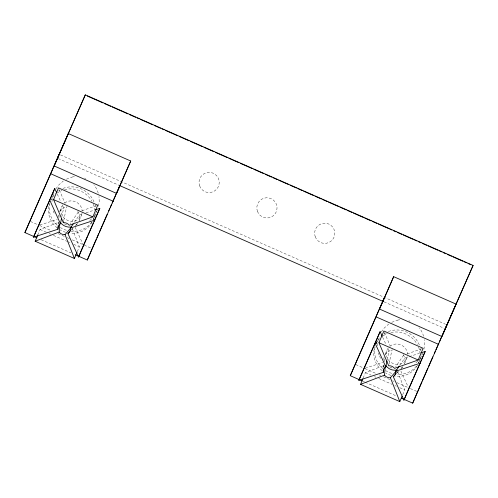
<?xml version="1.0" encoding="UTF-8"?>
<svg xmlns="http://www.w3.org/2000/svg" width="498" height="498" viewBox="0 0 498 498"><rect width="100%" height="100%" fill="white"/><g stroke="black" fill="none" stroke-linecap="round" stroke-linejoin="round"><path stroke-width="0.37" stroke-dasharray="2.49 1.87" d="M377.347 345.886L378.044 339.823M58.11 224.125L58.21 221.834M383.485 367.238L383.585 364.947M58.932 217.856L59.131 214.862M383.921 366.97L384.014 365.47M384.263 361.722L384.456 358.722M51.997 201.547L52.67 196.71M58.515 222.17L58.366 224.094M383.74 367.213L383.89 365.289M63.713 220.695L66.539 206.931M389.087 363.814L391.914 350.044M61.827 216.798L63.644 207.952L62.051 204.485M387.201 359.911L389.019 351.065L387.743 348.295M98.548 206.203L99.214 201.36L98.99 196.598M423.923 349.316L424.595 344.473L424.364 339.711M52.894 195.235L53.747 193.199M37.773 235.025L40.089 229.51L58.546 222.338M59.822 211.308L61.74 206.751M79.201 220.602L81.386 215.397M77.321 251.602L79.344 246.778L71.662 226.932M93.17 219.954L97.172 210.405M375.99 343.776L377.416 340.383M363.148 378.138L365.464 372.629L383.921 365.451M385.197 354.42L387.114 349.87M404.575 363.714L406.76 358.51M402.695 394.721L404.718 389.897L397.037 370.051M418.544 363.067L422.839 352.821L421.856 355.062M96.998 210.841L94.639 215.117M420.673 357.203L421.289 356.145M55.913 188.817L58.845 184.907L63.308 180.986M381.287 331.936L384.219 328.02L388.683 324.105M78.236 212.073L70.324 223.602M403.61 355.192L395.698 366.715M74.351 222.307L79.431 214.899L83.073 213.729M399.726 365.42L404.806 358.012L408.447 356.848M72.49 228.321L71.662 229.285M397.865 371.433L396.626 372.878M71.488 230.008L73.032 228.352M75.603 225.588L77.146 223.932M396.862 373.12L398.917 370.91M400.977 368.707L402.521 367.051M417.747 361.118L414.243 364.337M91.551 218.865L89.796 220.477M66.383 179.174L71.992 177.213M391.758 322.287L397.367 320.326M81.853 210.797L96.307 205.68M407.227 353.91L422.404 348.538M39.846 225.028L57.314 219.431M85.98 212.802L94.72 210M365.221 368.14L382.688 362.544M409.175 356.612L419.366 353.35M60.513 154.928L445.467 324.248M58.16 158.526L119.159 185.356M384.051 301.863L444.533 328.468M30.415 221.461L38.925 225.202M39.635 225.513L50.273 230.194M58.073 233.624L64.46 236.438M67.298 237.683L69.427 238.617M72.26 239.868L90.704 247.979M355.79 364.573L364.299 368.321M365.009 368.632L376.357 373.625M379.196 374.87L380.615 375.492M383.448 376.743L386.996 378.299M387.705 378.611L389.834 379.551M392.673 380.796L394.092 381.424M396.925 382.669L409.692 388.284M410.402 388.596L416.789 391.403M40.089 229.51L46.395 232.286M49.202 233.518L50.603 234.135M53.411 235.373L66.726 241.231M67.429 241.536L70.934 243.08M73.735 244.313L79.344 246.778M365.464 372.629L371.072 375.094M374.577 376.637L375.978 377.254M378.785 378.486L392.1 384.344M394.908 385.577L396.308 386.193M399.813 387.737L404.718 389.897M41.216 239.756L71.002 252.86M363.042 381.306L364.461 381.935M365.171 382.246L395.667 395.661M400.89 371.103L408.204 387.046M382.657 337.202L386.155 344.828M75.198 227.293L82.83 243.933M57.282 194.089L60.781 201.715M384.468 332.421L390.127 345.817M59.387 190.012L65.051 203.402M379.127 355.13L378.349 352.889M53.336 210.903L53.753 212.017M423.611 336.243L422.839 334.009A22.441 22.435 37.2 0 0 419.285 327.877M98.237 193.131L97.465 190.89A22.441 22.435 37.2 0 0 93.91 184.764M77.526 223.502A10.732 10.109 22.8 0 1 75.229 225.519M58.459 216.537A10.732 10.109 22.8 0 1 58.59 214.924M59.685 211.799A10.732 10.109 22.8 0 1 67.317 206.807M77.8 211.413A10.732 10.109 22.8 0 1 79.257 220.402M95.087 214.514A23.362 22.005 22.8 0 1 93.114 219.867M91.744 222.077A23.362 22.005 22.8 0 1 71.208 231.184M66.352 230.244A23.362 22.005 22.8 0 1 60.345 227.518M57.251 225.233A23.362 22.005 22.8 0 1 49.626 204.118M51.026 199.661A23.362 22.005 22.8 0 1 51.269 199.132M52.365 197.127A23.362 22.005 22.8 0 1 55.427 193.274M58.689 190.622A23.362 22.005 22.8 0 1 60.046 189.788M62.941 188.425A23.362 22.005 22.8 0 1 94.072 202.095M95.012 205.145A23.362 22.005 22.8 0 1 95.311 206.701M92.161 222.071A23.362 22.005 22.8 0 1 70.137 233.17M65.587 232.273A23.362 22.005 22.8 0 1 60.121 229.908M57.264 227.947A23.362 22.005 22.8 0 1 49.563 203.234M50.964 200.078A23.362 22.005 22.8 0 1 54.045 195.839M57.226 193.056A23.362 22.005 22.8 0 1 61.92 190.497M64.491 189.651A23.362 22.005 22.8 0 1 91.925 201.329M93.201 204.031A23.362 22.005 22.8 0 1 94.626 209.944M94.309 216.182A23.362 22.005 22.8 0 1 93.275 219.699M82.052 213.219A10.732 10.109 22.8 0 1 67.498 220.334A10.732 10.109 22.8 0 1 62.873 204.834M64.715 202.991A10.732 10.109 22.8 0 1 75.833 201.908A10.732 10.109 22.8 0 1 82.195 211.04M71.961 177.058A22.441 22.435 37.2 0 1 75.534 176.603M84.592 178.06A22.441 22.435 37.2 0 1 85.662 178.502M66.62 224.847A22.441 22.435 37.2 0 1 63.495 223.365M54.182 213.125A22.441 22.435 37.2 0 1 53.722 212.03M402.901 366.621A10.732 10.109 22.8 0 1 400.604 368.632M383.834 359.656A10.732 10.109 22.8 0 1 384.126 357.247M385.06 354.912A10.732 10.109 22.8 0 1 392.692 349.92M403.175 354.532A10.732 10.109 22.8 0 1 404.631 363.521M420.461 357.626A23.362 22.005 22.8 0 1 418.488 362.98M416.496 366.03A23.362 22.005 22.8 0 1 397.13 374.34M391.727 373.357A23.362 22.005 22.8 0 1 385.72 370.637M383.043 368.701A23.362 22.005 22.8 0 1 375.224 346.216M376.002 343.738A23.362 22.005 22.8 0 1 380.428 336.766M384.064 333.735A23.362 22.005 22.8 0 1 385.421 332.901M388.315 331.537A23.362 22.005 22.8 0 1 419.447 345.207M420.499 348.774A23.362 22.005 22.8 0 1 420.822 350.86M417.536 365.183A23.362 22.005 22.8 0 1 395.306 376.264M390.961 375.386A23.362 22.005 22.8 0 1 385.857 373.226M382.209 370.717A23.362 22.005 22.8 0 1 374.938 346.347M376.09 343.657A23.362 22.005 22.8 0 1 379.302 339.076M382.838 336.001A23.362 22.005 22.8 0 1 387.295 333.61M390.886 332.515A23.362 22.005 22.8 0 1 417.299 344.442M418.575 347.15A23.362 22.005 22.8 0 1 420.001 353.057M419.851 358.392A23.362 22.005 22.8 0 1 418.65 362.812M407.345 356.755A10.732 10.109 22.8 0 1 392.661 363.353A10.732 10.109 22.8 0 1 388.247 347.946M389.803 346.328A10.732 10.109 22.8 0 1 401.033 344.946A10.732 10.109 22.8 0 1 407.569 354.153M397.336 320.177A22.441 22.435 37.2 0 1 400.909 319.716M408.877 320.787A22.441 22.435 37.2 0 1 409.966 321.173M391.994 367.96A22.441 22.435 37.2 0 1 389.884 367.026M380.646 358.348A22.441 22.435 37.2 0 1 379.557 356.238M315.228 236.731A10.103 10.097 37.2 0 0 332.452 239.799A10.103 10.097 37.2 0 0 326.495 223.353A10.103 10.097 37.2 0 0 315.228 236.731M199.642 185.891A10.103 10.097 37.2 0 0 216.867 188.96A10.103 10.097 37.2 0 0 210.909 172.513A10.103 10.097 37.2 0 0 199.642 185.891M257.435 211.314A10.103 10.097 37.2 0 0 274.659 214.383A10.103 10.097 37.2 0 0 268.702 197.93A10.103 10.097 37.2 0 0 257.435 211.314"/><path stroke-width="0.75" d="M56.641 192.701L54.736 188.543L33.466 237.21L57.973 229.217L58.216 226.017M37.773 235.025L35.165 241.225L59.169 232.043L59.81 223.714M382.333 336.511L380.111 331.656L358.84 380.323L383.348 372.336L383.591 369.136M362.855 378.829L360.54 384.344L384.543 375.156L385.184 366.827M57.973 229.217A6.312 5.945 22.8 0 1 60.42 223.695L61.422 218.765M63.314 222.668L53.572 199.611L58.496 187.902L97.751 205.164L92.827 216.879L69.185 225.252A6.312 5.945 22.8 0 0 63.314 222.668L63.514 221.685M383.348 372.336A6.312 5.945 22.8 0 1 385.794 366.808L387.002 360.894M36.958 237.882L24.9 232.578L85.307 94.85L473.1 265.422L445.554 328.076M24.9 232.578L59.094 154.305M33.466 237.21L54.736 188.543M35.165 241.225L74.42 258.493L77.028 252.293M73.218 223.951L70.38 228.072A6.312 5.945 22.8 0 1 67.933 233.599L78.541 257.036L83.178 246.012M78.541 257.036L99.812 208.369L95.448 209.77M75.26 254.727L87.318 260.031L92.124 248.602M87.318 260.031L120.043 185.244M350.275 375.691L383.846 298.831L350.275 375.691L362.332 380.995M358.84 380.323L380.111 331.656M378.947 342.73L383.871 331.014L423.126 348.283L418.202 359.998L394.559 368.364A6.312 5.945 22.8 0 0 388.689 365.781L378.947 342.73L418.202 359.998M360.54 384.344L399.794 401.612L402.116 396.097M399.159 366.242L395.754 371.191A6.312 5.945 22.8 0 1 393.308 376.712L403.922 400.149L408.846 388.434M403.922 400.149L425.186 351.482L420.822 352.883M401.344 398.157L412.693 403.15L421.874 381.748M412.693 403.15L446.887 324.877M130.713 161.003L116.607 193.417L54.195 165.965L68.294 133.545L130.713 161.003L119.869 185.667M393.669 276.664L379.569 309.077L441.981 336.536L456.087 304.116L393.669 276.664L382.825 301.327M57.451 158.208L85.307 94.85M92.435 247.892L96.189 239.345M96.817 237.926L98.691 233.655M99.32 232.23L102.134 225.824M102.762 224.399L107.145 214.433M108.707 210.872L109.647 208.737M110.276 207.317L111.527 204.466M112.15 203.047L113.09 200.906M113.718 199.486L118.101 189.52M118.412 188.804L119.962 185.281M422.503 380.329L427.826 368.227M428.448 366.802L432.83 356.836M434.399 353.275L435.333 351.14M435.962 349.721L437.213 346.869M437.842 345.444L438.775 343.309M439.404 341.889L443.786 331.923M444.098 331.22L473.1 265.422M83.471 245.321L87.237 236.793M87.866 235.373L93.213 223.291M93.842 221.871L99.812 208.369M409.157 387.724L412.929 379.196M413.558 377.777L425.186 351.482M70.841 227.897L65.039 234.62L74.42 258.493M71.251 227.418L71.662 226.932M396.215 371.016L390.413 377.739L399.794 401.612M70.423 230.723L67.933 233.599M396.209 373.363L393.308 376.712M70.38 228.072L94.888 220.085M395.754 371.191L420.262 363.198M87.262 96.027L102.918 102.912M104.343 103.54L110.743 106.354M112.168 106.983L127.824 113.868M129.243 114.496L135.649 117.31M137.075 117.939L139.21 118.873M140.629 119.501L152.724 124.824M154.15 125.446L160.555 128.266M161.975 128.889L164.11 129.829M165.535 130.457L177.63 135.773M179.056 136.402L189.016 140.785M190.435 141.407L202.537 146.729M203.956 147.358L213.916 151.734M215.341 152.363L227.437 157.685M228.862 158.308L238.822 162.69M240.248 163.319L252.343 168.635M253.768 169.264L263.728 173.646M265.148 174.269L271.553 177.089M272.979 177.711L277.249 179.591M278.668 180.22L288.628 184.596M290.054 185.225L296.459 188.039M297.879 188.667L302.149 190.547M303.575 191.17L313.535 195.552M314.96 196.181L321.359 198.995M322.785 199.623L327.055 201.497M328.475 202.126L338.441 206.508M339.86 207.131L346.266 209.951M347.691 210.573L351.955 212.453M353.381 213.082L363.341 217.458M364.766 218.087L371.172 220.9M372.591 221.529L376.862 223.409M378.287 224.032L388.247 228.414M389.673 229.043L391.808 229.976M393.227 230.605L396.072 231.856M397.497 232.485L401.768 234.359M403.187 234.988L413.153 239.37M414.573 239.992L416.708 240.932M418.133 241.561L420.978 242.812M422.404 243.435L426.668 245.315M428.093 245.944L438.053 250.32M439.479 250.948L441.614 251.888M443.033 252.511L445.884 253.762M447.304 254.391L451.574 256.271M452.999 256.893L462.959 261.276M464.385 261.904L466.514 262.838M467.939 263.467L470.784 264.718M120.068 185.754L383.342 301.551M50.889 173.833L113.301 201.285M376.264 316.946L438.676 344.398M53.572 199.611L92.827 216.879M375.187 343.371L385.794 366.808M49.812 200.258L60.42 223.695M65.039 234.62A6.312 5.945 22.8 0 1 59.169 232.043M71.052 227.038A10.732 10.109 22.8 0 1 60.401 222.444M390.413 377.739A6.312 5.945 22.8 0 1 384.543 375.156M397.037 370.051A10.732 10.109 22.8 0 1 385.676 365.42"/></g></svg>
